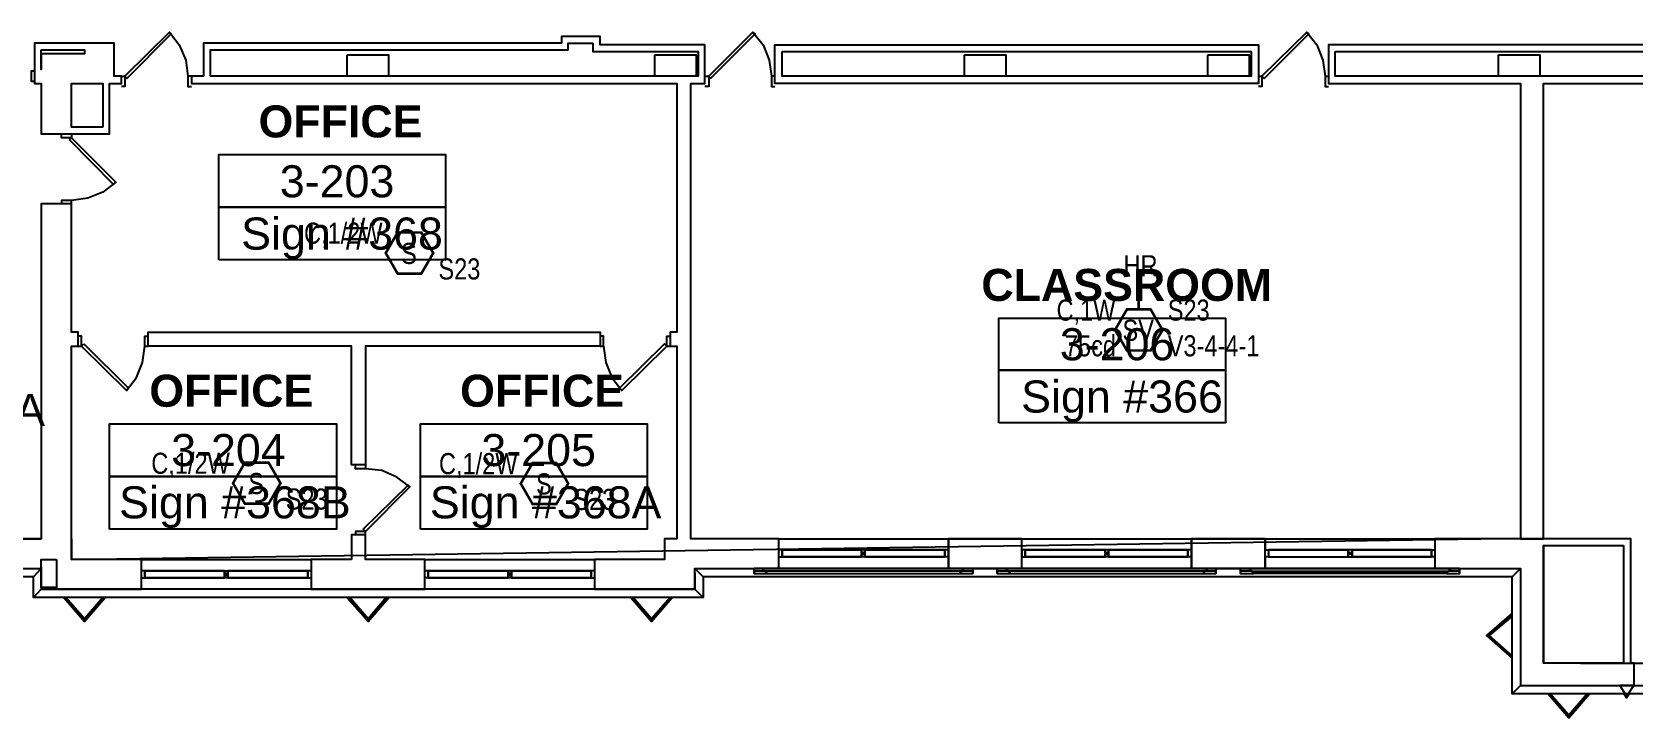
# Model space of a CAD drawing. Header units: inches. Extents: x 10004 to 17737, y 28227 to 35905.
# Drawn here: x 12699 to 13610, y 28960 to 29350 of the extents above; entities that cross this region are included whole.
import ezdxf
from ezdxf.enums import TextEntityAlignment as Align

# ---------------------------------------------------------------- set-up
doc = ezdxf.new("R2010")
doc.units = ezdxf.units.IN
doc.header["$LTSCALE"] = 0.25
doc.header["$MEASUREMENT"] = 0
for name, color, linetype in [('BACKGROUND', 8, 'Continuous'), ('CL-TEXT', 3, 'Continuous'), ('CONDUIT', 6, 'Continuous'), ('SPEAKER', 1, 'Continuous'), ('SPEAKER STROBE', 1, 'Continuous')]:
    doc.layers.add(name, color=color, linetype=linetype)
doc.styles.add('Arial', font='arial.ttf', dxfattribs={"width": 0.8})
doc.styles.add('ESSCOE_TEXT', font='arial.ttf', dxfattribs={"width": 0.8, "height": 12})
doc.styles.add('PDF Arial', font='arial.ttf')
doc.styles.add('PDF Arial Bold', font='arialbd.ttf')

# ---------------------------------------------------------------- blocks, each defined once
blk = doc.blocks.new('GC-S7')
at = {"layer": 'SPEAKER', "const_width": 1.46}
blk.add_lwpolyline([(13.83, 0.21), (7.08, 11.9), (-6.42, 11.9), (-13.17, 0.21), (-6.42, -11.49), (7.08, -11.49)], close=True, dxfattribs=at)
at = {"layer": 'SPEAKER', "style": 'Arial', "width": 0.8}
blk.add_text('S', height=12, dxfattribs=at).set_placement((0, 0), align=Align.MIDDLE)
for tag, p in [('C', (-14.98, 11.52)), ('1/2W', (-14.65, -8.82))]:
    blk.add_attdef(tag, text='', height=12, dxfattribs=at).set_placement(p, align=Align.MIDDLE_RIGHT)
blk.add_attdef('Speaker_Circuit', text='', height=12, dxfattribs=at).set_placement((16.8, -8.82), align=Align.MIDDLE_LEFT)
blk = doc.blocks.new('GC-S7VM')
at = {"layer": 'SPEAKER STROBE', "const_width": 1.46}
blk.add_lwpolyline([(13.83, 0.21), (7.08, 11.9), (-6.42, 11.9), (-13.17, 0.21), (-6.42, -11.49), (7.08, -11.49)], close=True, dxfattribs=at)
at = {"layer": 'SPEAKER STROBE', "style": 'Arial', "width": 0.8}
blk.add_text('SV', height=12, dxfattribs=at).set_placement((0, 0), align=Align.MIDDLE)
for tag, p in [('C', (-12.95, 11.52)), ('CANDELA', (-12.62, -8.82)), ('1/2W', (-12.62, -29.16))]:
    blk.add_attdef(tag, text='', height=12, dxfattribs=at).set_placement(p, align=Align.MIDDLE_RIGHT)
for tag, p in [('Speaker_Circuit', (16.8, 11.52)), ('Visual_Circuit', (16.8, -8.82))]:
    blk.add_attdef(tag, text='', height=12, dxfattribs=at).set_placement(p, align=Align.MIDDLE_LEFT)

msp = doc.modelspace()

# ---------------------------------------------------------------- linework, layer by layer
at = {"layer": 'BACKGROUND'}
for points in [[(12752.79, 29323.55), (12777.96, 29349.04), (12777, 29350), (12751.51, 29324.83)], [(13084.75, 29323.55), (13110.24, 29349.04), (13108.97, 29350), (13083.8, 29324.83)], [(13399.83, 29323.55), (13425.32, 29349.04), (13424.05, 29350), (13398.56, 29324.83)], [(13017.85, 29343.62), (13017.85, 29338.85), (13021.99, 29338.85), (13077.74, 29338.85), (13077.74, 29324.83), (12800.26, 29324.83), (12800.26, 29339.8), (13000.01, 29339.8), (13003.83, 29339.8), (13003.83, 29343.62)], [(12704.05, 29339.8), (12728.58, 29339.8), (12728.58, 29337.57), (12704.05, 29337.57), (12704.05, 29328.65)], [(12877.99, 29336.93), (12877.99, 29325.15), (12901.89, 29325.15), (12901.89, 29336.93)], [(13052.9, 29336.93), (13052.9, 29325.15), (13076.79, 29325.15), (13076.79, 29336.93)], [(13125.53, 29338.85), (13392.51, 29338.85), (13392.51, 29324.83), (13125.53, 29324.83)], [(13229.07, 29336.93), (13229.07, 29325.15), (13252.97, 29325.15), (13252.97, 29336.93)], [(13367.66, 29336.93), (13367.66, 29325.15), (13391.55, 29325.15), (13391.55, 29336.93)], [(13440.29, 29338.85), (13642.28, 29338.85), (13642.28, 29324.83), (13559.44, 29324.83), (13440.29, 29324.83)], [(13533, 29336.93), (13533, 29325.15), (13556.9, 29325.15), (13556.9, 29336.93)], [(12739.09, 29295.84), (12721.25, 29295.84), (12721.25, 29320.69), (12739.09, 29320.69)], [(12719.97, 29288.83), (12745.14, 29263.34), (12746.42, 29264.61), (12721.25, 29289.78)], [(12805.04, 29250.28), (12805.04, 29280.23), (12934.06, 29280.23), (12934.06, 29250.28)], [(12712.65, 29049.89), (12712.65, 29033), (12761.07, 29033), (12761.07, 29049.89), (12721.25, 29049.89), (12721.25, 29171.27), (12725.07, 29171.27), (12725.07, 29179.23), (12721.25, 29179.23), (12721.25, 29252.19), (12704.05, 29252.19), (12704.05, 29061.68), (12669.32, 29061.68), (12669.32, 29044.79), (12704.05, 29044.79), (12704.05, 29049.89)], [(12805.04, 29220.33), (12805.04, 29250.28), (12934.06, 29250.28), (12934.06, 29220.33)], [(13248.82, 29157.57), (13248.82, 29187.2), (13377.85, 29187.2), (13377.85, 29157.57)], [(12728.26, 29172.54), (12753.74, 29147.38), (12752.47, 29146.1), (12726.98, 29171.27)], [(13248.82, 29127.62), (13248.82, 29157.57), (13377.85, 29157.57), (13377.85, 29127.62)], [(12742.91, 29097.04), (12742.91, 29126.99), (12871.94, 29126.99), (12871.94, 29097.04)], [(12919.73, 29097.04), (12919.73, 29126.99), (13048.75, 29126.99), (13048.75, 29097.04)], [(12742.91, 29067.09), (12742.91, 29097.04), (12871.94, 29097.04), (12871.94, 29067.09)], [(12919.73, 29067.09), (12919.73, 29097.04), (13048.75, 29097.04), (13048.75, 29067.09)], [(12887.23, 29067.09), (12912.72, 29092.26), (12913.67, 29091.31), (12888.51, 29065.82)], [(12880.54, 29049.89), (12857.6, 29049.89), (12857.6, 29033), (12761.07, 29033), (12761.07, 29039.38), (12761.07, 29043.52), (12761.07, 29049.89), (12857.6, 29049.89), (12857.6, 29043.52), (12857.6, 29039.38), (12857.6, 29033), (12922.28, 29033), (12922.28, 29049.89), (12888.51, 29049.89), (12888.51, 29063.91), (12880.54, 29063.91)], [(13261.89, 29061.68), (13220.15, 29061.68), (13220.15, 29044.79), (13261.89, 29044.79)], [(13400.47, 29061.68), (13358.42, 29061.68), (13358.42, 29044.79), (13400.47, 29044.79)], [(13545.74, 29061.68), (13558.81, 29061.68)], [(13604.36, 29057.85), (13604.36, 28990.95), (13558.81, 28990.95), (13558.81, 29057.85)], [(13125.53, 29053.08), (13125.53, 29053.71)], [(13170.77, 29051.48), (13170.77, 29053.08), (13172.68, 29053.08), (13172.68, 29051.48)], [(13218.24, 29053.71), (13218.24, 29053.08)], [(13263.8, 29053.08), (13263.8, 29053.71)], [(13309.36, 29051.48), (13309.36, 29053.08), (13311.27, 29053.08), (13311.27, 29051.48)], [(13356.51, 29053.71), (13356.51, 29053.08)], [(13447.62, 29055.31), (13402.38, 29055.31), (13402.38, 29051.48), (13447.62, 29051.48)], [(13402.38, 29053.08), (13402.38, 29053.71)], [(13447.62, 29055.31), (13447.62, 29053.71), (13449.85, 29053.71), (13449.85, 29055.31)], [(13447.62, 29051.48), (13449.85, 29051.48), (13449.85, 29053.08), (13447.62, 29053.08)], [(13495.09, 29053.71), (13495.09, 29053.08)], [(12704.05, 29045.75), (12704.05, 29033.96), (12712.65, 29033.96), (12704.05, 29033.96)], [(12762.98, 29040.97), (12762.98, 29041.92)], [(12808.22, 29041.92), (12808.22, 29043.52), (12810.13, 29043.52), (12810.13, 29041.92)], [(12808.22, 29039.38), (12808.22, 29040.97), (12810.13, 29040.97), (12810.13, 29039.38)], [(12855.69, 29041.92), (12855.69, 29040.97)], [(12924.19, 29040.97), (12924.19, 29041.92)], [(12969.74, 29039.38), (12969.74, 29040.97), (12971.66, 29040.97), (12971.66, 29039.38)], [(13016.9, 29041.92), (13016.9, 29040.97)], [(13109.6, 29044.79), (13109.6, 29044.47), (13109.6, 29044.15), (13109.6, 29043.84), (13109.6, 29044.47)], [(13119.48, 29044.79), (13223.97, 29044.79), (13234.17, 29044.79), (13234.17, 29044.47), (13234.17, 29043.84), (13234.17, 29044.15), (13234.17, 29044.47), (13234.17, 29044.79), (13229.07, 29044.79), (13228.75, 29044.47), (13229.07, 29044.79), (13114.7, 29044.79), (13109.6, 29044.79)], [(13109.6, 29043.2), (13109.6, 29042.56), (13109.6, 29041.92), (13109.6, 29042.24), (13109.6, 29042.56), (13109.6, 29042.88)], [(13247.87, 29044.79), (13247.87, 29044.47), (13247.87, 29044.15), (13247.87, 29043.84), (13247.87, 29044.47)], [(13258.06, 29044.79), (13362.56, 29044.79), (13372.44, 29044.79), (13372.44, 29044.47), (13372.44, 29043.84), (13372.44, 29044.15), (13372.44, 29044.47), (13372.44, 29044.79), (13367.66, 29044.79), (13367.34, 29044.47), (13367.66, 29044.79), (13252.97, 29044.79), (13247.87, 29044.79)], [(13247.87, 29043.2), (13247.87, 29042.56), (13247.87, 29041.92), (13247.87, 29042.24), (13247.87, 29042.56), (13247.87, 29042.88)], [(13386.45, 29044.79), (13386.45, 29044.47), (13386.45, 29043.84), (13386.45, 29044.15), (13386.45, 29044.47), (13386.45, 29044.79), (13391.55, 29044.79), (13505.92, 29044.79), (13511.02, 29044.79), (13501.14, 29044.79), (13396.33, 29044.79)], [(13386.45, 29043.2), (13386.45, 29042.56), (13386.45, 29041.92), (13386.45, 29042.24), (13386.45, 29042.56), (13386.45, 29042.88)], [(13392.82, 29043.2), (13392.51, 29043.52), (13391.87, 29043.84), (13391.55, 29044.47), (13391.55, 29044.79), (13391.55, 29044.47), (13391.87, 29043.84), (13392.51, 29043.52)], [(12718.06, 29028.23), (12728.58, 29016.12), (12739.09, 29028.23), (12728.58, 29016.12)], [(12879.59, 29028.23), (12890.1, 29016.12), (12900.29, 29028.23), (12890.1, 29016.12)], [(13040.79, 29028.23), (13051.3, 29016.12), (13061.82, 29028.23), (13051.3, 29016.12)], [(13540.97, 29017.71), (13527.9, 29006.56), (13540.97, 28995.09), (13527.9, 29006.56)], [(13610.1, 28978.21), (13602.13, 28978.21), (13605.96, 28972.15), (13606.28, 28972.15)], [(13562.63, 28973.43), (13573.14, 28961.32), (13583.66, 28973.43), (13573.14, 28961.32)], [(13604.68, 28973.43), (13605.96, 28971.2), (13607.55, 28973.43), (13605.96, 28971.2)]]:
    msp.add_lwpolyline(points, close=True, dxfattribs=at)
for points in [[(12777, 29350), (12782.42, 29342.67), (12786.24, 29334.07), (12787.51, 29324.83)], [(13108.97, 29350), (13114.7, 29342.67), (13118.21, 29334.07), (13119.48, 29324.83)], [(13424.05, 29350), (13429.78, 29342.67), (13433.28, 29334.07), (13434.56, 29324.83), (13436.47, 29324.83), (13436.47, 29320.69), (13545.74, 29320.69), (13545.74, 29061.68), (13497, 29061.68), (13497, 29044.79), (13545.74, 29044.79), (13545.74, 28978.21), (13552.44, 28978.21), (13610.42, 28978.21), (13610.42, 28990.95), (13608.51, 28990.95), (13608.51, 29061.68), (13604.36, 29061.68), (13558.81, 29061.68), (13558.81, 29320.69), (13559.44, 29320.69), (13669.36, 29320.69), (13669.36, 29324.83), (13671.27, 29324.83)], [(12721.25, 29292.01), (12742.91, 29292.01), (12742.91, 29295.84), (12742.91, 29320.69), (12745.46, 29320.69), (12749.6, 29320.69), (12749.6, 29324.83), (12745.46, 29324.83), (12745.46, 29337.57), (12745.46, 29343.62), (12728.58, 29343.62), (12700.22, 29343.62), (12700.22, 29339.8), (12700.22, 29328.65), (12700.22, 29320.69), (12704.05, 29320.69), (12704.05, 29292.01), (12721.25, 29292.01), (12721.25, 29289.78), (12715.51, 29289.78), (12715.51, 29292.01)], [(13080.61, 29040.01), (13075.83, 29044.79), (13123.62, 29044.79), (13123.62, 29061.68), (13075.83, 29061.68), (13073.6, 29061.68), (13073.6, 29320.69), (13081.57, 29320.69), (13081.57, 29324.83), (13081.57, 29342.67), (13077.74, 29342.67), (13021.99, 29342.67), (13021.99, 29347.45), (13017.85, 29347.45), (13003.83, 29347.45), (13000.01, 29347.45), (13000.01, 29343.62), (12800.26, 29343.62), (12796.44, 29343.62), (12796.44, 29324.83), (12789.43, 29324.83), (12789.43, 29320.69), (13065.64, 29320.69), (13065.64, 29179.23), (13061.82, 29179.23), (13061.82, 29171.27)], [(13121.39, 29324.83), (13121.39, 29338.85), (13121.39, 29342.67), (13392.51, 29342.67), (13396.65, 29342.67), (13396.65, 29324.83), (13396.65, 29320.69), (13121.39, 29320.69), (13121.39, 29324.83), (13119.48, 29324.83), (13119.48, 29319.09), (13121.39, 29319.09)], [(13669.36, 29324.83), (13669.36, 29338.85), (13669.36, 29342.67), (13642.28, 29342.67), (13436.47, 29342.67), (13436.47, 29338.85), (13436.47, 29324.83)], [(12700.22, 29327.69), (12698.31, 29327.69), (12698.31, 29321.96), (12700.22, 29321.96)], [(12749.6, 29324.83), (12751.51, 29324.83), (12751.51, 29319.09), (12749.6, 29319.09)], [(12789.43, 29324.83), (12787.51, 29324.83), (12787.51, 29319.09), (12789.43, 29319.09)], [(13081.57, 29324.83), (13083.8, 29324.83), (13083.8, 29319.09), (13081.57, 29319.09)], [(13396.65, 29324.83), (13398.56, 29324.83), (13398.56, 29319.09), (13396.65, 29319.09)], [(13434.56, 29324.83), (13434.56, 29319.09), (13436.47, 29319.09)], [(12746.42, 29264.61), (12739.09, 29258.88), (12730.49, 29255.38), (12721.25, 29254.1)], [(12721.25, 29252.19), (12721.25, 29254.1), (12715.51, 29254.1), (12715.51, 29252.19)], [(12725.07, 29171.27), (12726.98, 29171.27), (12726.98, 29177), (12725.07, 29177)], [(12752.47, 29146.1), (12758.21, 29153.43), (12761.71, 29162.03), (12762.98, 29171.27), (12764.9, 29171.27), (12764.9, 29179.23), (13021.99, 29179.23), (13021.99, 29171.27), (12888.51, 29171.27), (12888.51, 29103.73), (12880.54, 29103.73), (12880.54, 29171.27), (12764.9, 29171.27)], [(12762.98, 29171.27), (12762.98, 29177), (12764.9, 29177)], [(13021.99, 29171.27), (13023.9, 29171.27), (13023.9, 29177), (13021.99, 29177)], [(13034.42, 29146.1), (13033.14, 29147.38), (13058.63, 29172.54), (13059.9, 29171.27), (13059.9, 29177), (13061.82, 29177)], [(13023.9, 29171.27), (13025.18, 29162.03), (13028.68, 29153.43), (13034.42, 29146.1), (13059.9, 29171.27), (13061.82, 29171.27), (13065.64, 29171.27), (13065.64, 29061.68), (13058.63, 29061.68), (13058.63, 29049.89), (13018.81, 29049.89), (13018.81, 29033), (13058.63, 29033), (13075.83, 29033), (13075.83, 29044.79)], [(12888.51, 29103.73), (12888.51, 29101.5), (12882.77, 29101.5), (12882.77, 29103.73)], [(12913.67, 29091.31), (12906.35, 29096.72), (12897.74, 29100.54), (12888.51, 29101.5)], [(12572.47, 29044.79), (12572.47, 29051.48), (12574.7, 29051.48), (12574.7, 29055.31), (12572.47, 29055.31), (12572.47, 29061.68), (12704.05, 29061.68)], [(12721.25, 29061.68), (12721.25, 29049.89)], [(12888.51, 29063.91), (12888.51, 29065.82), (12882.77, 29065.82), (12882.77, 29063.91)], [(13123.62, 29044.79), (13123.62, 29051.48), (13123.62, 29055.31), (13123.62, 29061.68)], [(13220.15, 29051.48), (13220.15, 29055.31), (13220.15, 29061.68)], [(13261.89, 29044.79), (13261.89, 29051.48), (13263.8, 29051.48), (13263.8, 29055.31), (13261.89, 29055.31), (13261.89, 29061.68)], [(13358.42, 29051.48), (13358.42, 29055.31), (13358.42, 29061.68)], [(13400.47, 29061.68), (13400.47, 29055.31), (13402.38, 29055.31), (13402.38, 29051.48), (13400.47, 29051.48), (13400.47, 29044.79)], [(13497, 29061.68), (13497, 29055.31), (13497, 29051.48), (13497, 29044.79)], [(13558.81, 29057.85), (13558.81, 28990.95)], [(12969.74, 29043.52), (12924.19, 29043.52), (12924.19, 29039.38), (12969.74, 29039.38), (12969.74, 29043.52), (12969.74, 29041.92), (12971.66, 29041.92), (12971.66, 29043.52), (12969.74, 29043.52), (12924.19, 29043.52), (12969.74, 29043.52), (12969.74, 29041.92), (12969.74, 29043.52), (12924.19, 29043.52), (12924.19, 29039.38), (12922.28, 29039.38), (12922.28, 29043.52), (12922.28, 29049.89), (13018.81, 29049.89), (13018.81, 29043.52), (13018.81, 29039.38)], [(13123.62, 29051.48), (13125.53, 29051.48), (13125.53, 29055.31), (13123.62, 29055.31)], [(13220.15, 29044.79), (13220.15, 29051.48), (13218.24, 29051.48), (13172.68, 29051.48), (13218.24, 29051.48), (13218.24, 29055.31), (13172.68, 29055.31), (13172.68, 29053.71), (13170.77, 29053.71), (13170.77, 29055.31), (13170.77, 29051.48), (13125.53, 29051.48), (13125.53, 29055.31), (13170.77, 29055.31), (13125.53, 29055.31)], [(13172.68, 29053.71), (13172.68, 29055.31), (13170.77, 29055.31), (13125.53, 29055.31), (13125.53, 29051.48), (13170.77, 29051.48), (13170.77, 29053.08)], [(13220.15, 29055.31), (13218.24, 29055.31), (13218.24, 29051.48), (13218.24, 29055.31), (13172.68, 29055.31), (13218.24, 29055.31), (13172.68, 29055.31), (13172.68, 29051.48), (13172.68, 29053.08), (13170.77, 29053.08), (13170.77, 29051.48), (13125.53, 29051.48), (13125.53, 29055.31), (13170.77, 29055.31), (13170.77, 29053.71)], [(13125.53, 29051.48), (13170.77, 29051.48)], [(13172.68, 29055.31), (13172.68, 29053.71), (13170.77, 29053.71), (13170.77, 29055.31)], [(13172.68, 29053.08), (13172.68, 29051.48), (13218.24, 29051.48), (13218.24, 29055.31)], [(13172.68, 29051.48), (13218.24, 29051.48)], [(13261.89, 29055.31), (13261.89, 29051.48)], [(13358.42, 29044.79), (13358.42, 29051.48), (13356.51, 29051.48), (13311.27, 29051.48), (13356.51, 29051.48), (13356.51, 29055.31), (13311.27, 29055.31), (13311.27, 29053.71), (13309.36, 29053.71), (13309.36, 29055.31), (13309.36, 29051.48), (13263.8, 29051.48), (13263.8, 29055.31), (13309.36, 29055.31), (13263.8, 29055.31)], [(13311.27, 29053.71), (13311.27, 29055.31), (13309.36, 29055.31), (13263.8, 29055.31), (13263.8, 29051.48), (13309.36, 29051.48), (13309.36, 29053.08)], [(13358.42, 29055.31), (13356.51, 29055.31), (13356.51, 29051.48), (13356.51, 29055.31), (13311.27, 29055.31), (13356.51, 29055.31), (13311.27, 29055.31), (13311.27, 29051.48), (13311.27, 29053.08), (13309.36, 29053.08), (13309.36, 29051.48), (13263.8, 29051.48), (13263.8, 29055.31), (13309.36, 29055.31), (13309.36, 29053.71)], [(13263.8, 29051.48), (13309.36, 29051.48)], [(13311.27, 29055.31), (13311.27, 29053.71), (13309.36, 29053.71), (13309.36, 29055.31)], [(13311.27, 29053.08), (13311.27, 29051.48), (13356.51, 29051.48), (13356.51, 29055.31)], [(13311.27, 29051.48), (13356.51, 29051.48)], [(13400.47, 29051.48), (13400.47, 29055.31)], [(13402.38, 29055.31), (13447.62, 29055.31), (13402.38, 29055.31), (13402.38, 29051.48)], [(13402.38, 29055.31), (13402.38, 29051.48)], [(13447.62, 29055.31), (13402.38, 29055.31)], [(13402.38, 29051.48), (13447.62, 29051.48)], [(13402.38, 29051.48), (13447.62, 29051.48)], [(13402.38, 29051.48), (13447.62, 29051.48)], [(13494.77, 29055.31), (13449.85, 29055.31), (13449.85, 29053.71), (13447.62, 29053.71), (13447.62, 29055.31), (13447.62, 29053.71)], [(13447.62, 29053.08), (13447.62, 29051.48), (13447.62, 29053.08), (13449.85, 29053.08), (13449.85, 29051.48), (13495.09, 29051.48), (13495.09, 29055.31), (13495.09, 29051.48), (13495.09, 29055.31), (13449.85, 29055.31), (13449.85, 29051.48), (13494.77, 29051.48), (13449.85, 29051.48)], [(13449.85, 29055.31), (13494.77, 29055.31), (13449.85, 29055.31), (13449.85, 29053.71)], [(13449.85, 29053.08), (13449.85, 29051.48), (13494.77, 29051.48)], [(13497, 29051.48), (13495.09, 29051.48), (13495.09, 29055.31), (13497, 29055.31)], [(12699.59, 29040.01), (11860.44, 29040.01), (11860.44, 29044.79), (12704.05, 29044.79)], [(13075.83, 29042.24), (13075.83, 29033), (12704.05, 29033), (12699.59, 29028.23), (12699.59, 29040.01), (12704.05, 29044.79), (12704.05, 29033), (12712.65, 29033)], [(12761.07, 29039.38), (12762.98, 29039.38), (12762.98, 29043.52), (12761.07, 29043.52)], [(12857.6, 29043.52), (12855.69, 29043.52), (12855.69, 29039.38), (12855.69, 29043.52), (12810.13, 29043.52), (12855.69, 29043.52), (12810.13, 29043.52), (12810.13, 29039.38), (12810.13, 29040.97), (12808.22, 29040.97), (12808.22, 29039.38), (12762.98, 29039.38), (12762.98, 29043.52), (12808.22, 29043.52), (12808.22, 29041.92)], [(12855.69, 29043.52), (12810.13, 29043.52), (12810.13, 29041.92), (12808.22, 29041.92), (12808.22, 29043.52), (12762.98, 29043.52), (12808.22, 29043.52)], [(12808.22, 29043.52), (12762.98, 29043.52)], [(12762.98, 29043.52), (12762.98, 29039.38)], [(12762.98, 29043.52), (12762.98, 29039.38), (12808.22, 29039.38)], [(12808.22, 29039.38), (12808.22, 29043.52)], [(12808.22, 29039.38), (12808.22, 29040.97)], [(12810.13, 29040.97), (12810.13, 29039.38), (12855.69, 29039.38), (12855.69, 29043.52), (12855.69, 29039.38), (12810.13, 29039.38), (12855.69, 29039.38), (12857.6, 29039.38)], [(12810.13, 29043.52), (12810.13, 29041.92)], [(12971.66, 29041.92), (12971.66, 29043.52), (13016.9, 29043.52), (13016.9, 29039.38), (12971.66, 29039.38), (13016.9, 29039.38), (13018.81, 29039.38), (13018.81, 29033), (12922.28, 29033), (12922.28, 29039.38)], [(12969.74, 29040.97), (12969.74, 29039.38), (12924.19, 29039.38), (12924.19, 29043.52), (12922.28, 29043.52)], [(13018.81, 29043.52), (13016.9, 29043.52), (13016.9, 29039.38), (13016.9, 29043.52), (12971.66, 29043.52), (13016.9, 29043.52), (12971.66, 29043.52), (12971.66, 29039.38), (12971.66, 29040.97), (12969.74, 29040.97), (12969.74, 29039.38), (12924.19, 29039.38), (12924.19, 29043.52)], [(12971.66, 29043.52), (12971.66, 29041.92), (12969.74, 29041.92)], [(12971.66, 29040.97), (12971.66, 29039.38), (13016.9, 29039.38), (13016.9, 29043.52)], [(13545.74, 29044.79), (13540.97, 29040.01), (13080.61, 29040.01), (13080.61, 29028.23)], [(13109.6, 29041.92), (13116.93, 29041.92), (13116.61, 29042.24), (13116.61, 29042.56), (13116.61, 29042.88), (13116.29, 29042.88), (13115.97, 29043.2), (13116.29, 29042.88), (13116.61, 29042.88), (13116.61, 29042.56), (13116.61, 29042.24), (13116.93, 29041.92), (13226.84, 29041.92), (13226.84, 29042.24), (13226.84, 29042.56), (13227.16, 29042.88), (13227.48, 29042.88), (13227.8, 29043.2), (13115.97, 29043.2), (13115.34, 29043.52), (13115.02, 29043.84), (13114.7, 29044.47), (13114.7, 29044.79), (13114.7, 29044.47), (13115.02, 29043.84), (13115.34, 29043.52), (13115.97, 29043.2), (13109.6, 29043.2), (13109.6, 29043.52), (13109.6, 29043.84)], [(13109.6, 29042.88), (13109.6, 29042.88)], [(13234.17, 29043.84), (13234.17, 29043.52), (13234.17, 29043.2), (13234.17, 29042.88), (13234.17, 29042.56), (13234.17, 29042.24), (13234.17, 29041.92), (13234.17, 29042.56), (13234.17, 29043.2), (13227.8, 29043.2), (13228.12, 29043.52), (13228.44, 29043.84), (13228.75, 29044.47), (13228.44, 29043.84), (13228.12, 29043.52), (13227.8, 29043.2), (13227.48, 29042.88), (13227.16, 29042.88), (13226.84, 29042.56), (13226.84, 29042.24), (13226.84, 29041.92), (13234.17, 29041.92)], [(13234.17, 29042.88), (13234.17, 29042.88)], [(13247.87, 29041.92), (13255.2, 29041.92), (13255.2, 29042.24), (13255.2, 29042.56), (13254.88, 29042.88), (13254.56, 29042.88), (13254.56, 29043.2), (13254.56, 29042.88), (13254.88, 29042.88), (13255.2, 29042.56), (13255.2, 29042.24), (13255.2, 29041.92), (13365.43, 29041.92), (13365.43, 29042.24), (13365.43, 29042.56), (13365.74, 29042.88), (13366.06, 29043.2), (13254.56, 29043.2), (13253.92, 29043.52), (13253.6, 29043.84), (13253.28, 29044.47), (13252.97, 29044.79), (13253.28, 29044.47), (13253.6, 29043.84), (13253.92, 29043.52), (13254.56, 29043.2), (13247.87, 29043.2), (13247.87, 29043.52), (13247.87, 29043.84)], [(13247.87, 29042.88), (13247.87, 29042.88)], [(13372.44, 29043.84), (13372.44, 29043.52), (13372.44, 29043.2), (13372.44, 29042.88), (13372.44, 29042.56), (13372.44, 29042.24), (13372.44, 29041.92), (13372.44, 29042.56), (13372.44, 29043.2), (13366.06, 29043.2), (13366.7, 29043.52), (13367.02, 29043.84), (13367.34, 29044.47), (13367.02, 29043.84), (13366.7, 29043.52), (13366.06, 29043.2), (13365.74, 29042.88), (13365.43, 29042.56), (13365.43, 29042.24), (13365.43, 29041.92), (13372.44, 29041.92)], [(13365.74, 29042.88), (13365.74, 29042.88)], [(13365.74, 29042.88), (13365.74, 29042.88)], [(13372.44, 29042.88), (13372.44, 29042.88)], [(13386.45, 29041.92), (13393.78, 29041.92), (13393.78, 29042.24), (13393.46, 29042.56), (13393.46, 29042.88), (13393.14, 29042.88), (13392.82, 29043.2), (13386.45, 29043.2), (13386.45, 29043.52), (13386.45, 29043.84)], [(13386.45, 29042.88), (13386.45, 29042.88)], [(13511.02, 29043.84), (13511.02, 29044.15), (13511.02, 29044.47), (13511.02, 29044.79), (13511.02, 29044.47), (13511.02, 29043.84), (13511.02, 29043.52), (13511.02, 29043.2), (13511.02, 29042.88), (13511.02, 29042.56), (13511.02, 29042.24), (13511.02, 29041.92), (13511.02, 29042.56), (13511.02, 29043.2), (13504.65, 29043.2), (13504.33, 29042.88), (13504.01, 29042.88), (13504.01, 29042.56), (13503.69, 29042.24), (13503.69, 29041.92), (13393.78, 29041.92), (13393.78, 29042.24), (13393.46, 29042.56), (13393.46, 29042.88), (13393.14, 29042.88), (13392.82, 29043.2), (13504.65, 29043.2), (13504.97, 29043.52), (13505.6, 29043.84), (13505.92, 29044.47), (13505.92, 29044.79), (13505.92, 29044.47), (13505.6, 29043.84), (13504.97, 29043.52), (13504.65, 29043.2), (13504.33, 29042.88), (13504.01, 29042.88), (13504.01, 29042.56), (13503.69, 29042.24), (13503.69, 29041.92), (13511.02, 29041.92)], [(13511.02, 29042.88), (13511.02, 29042.88)], [(13545.74, 29042.24), (13545.74, 28978.21), (13540.97, 28973.43), (13540.97, 29040.01)], [(13075.83, 29033), (13080.61, 29028.23), (12699.59, 29028.23)], [(12704.05, 29033.32), (12712.65, 29033.32)], [(12705.96, 29033.32), (12705.96, 29033.96)], [(12709.78, 29033.32), (12709.78, 29033.96)], [(12762.98, 29039.38), (12808.22, 29039.38)], [(12762.98, 29039.38), (12808.22, 29039.38)], [(12810.13, 29039.38), (12855.69, 29039.38)], [(12924.19, 29039.38), (12969.74, 29039.38)], [(12971.66, 29039.38), (13016.9, 29039.38)], [(12716.79, 29028.23), (12728.58, 29014.53), (12740.36, 29028.23)], [(12717.43, 29028.23), (12728.58, 29015.16), (12739.73, 29028.23)], [(12719.66, 29025.68), (12720.29, 29025.68)], [(12720.93, 29024.08), (12720.93, 29024.72)], [(12721.89, 29023.13), (12722.52, 29023.13)], [(12734.63, 29023.13), (12735.27, 29023.13)], [(12735.9, 29023.77), (12735.9, 29024.4)], [(12736.86, 29025.68), (12737.5, 29025.68)], [(12877.99, 29028.23), (12890.1, 29014.53), (12901.89, 29028.23)], [(12878.95, 29028.23), (12890.1, 29015.16), (12900.93, 29028.23)], [(12880.86, 29025.68), (12881.5, 29025.68), (12881.5, 29025.04)], [(12883.41, 29023.13), (12884.05, 29023.13)], [(12885.32, 29020.58), (12885.32, 29021.22)], [(12895.83, 29023.13), (12896.47, 29023.13)], [(12896.47, 29022.81), (12896.47, 29023.77)], [(12898.38, 29025.68), (12899.02, 29025.68)], [(12900.29, 29027.27), (12900.29, 29027.91)], [(13039.51, 29028.23), (13051.3, 29014.53), (13063.09, 29028.23)], [(13040.15, 29028.23), (13051.3, 29015.16), (13062.45, 29028.23)], [(13042.06, 29025.68), (13042.06, 29026.63)], [(13042.38, 29025.68), (13043.02, 29025.68)], [(13044.61, 29023.13), (13045.25, 29023.13)], [(13045.89, 29021.54), (13045.89, 29022.17)], [(13057.04, 29021.85), (13057.04, 29022.81)], [(13057.36, 29023.13), (13057.99, 29023.13)], [(13059.59, 29025.68), (13060.22, 29025.68)], [(13060.86, 29026.31), (13060.86, 29026.95)], [(12724.44, 29020.26), (12725.07, 29020.26)], [(12724.75, 29019.62), (12724.75, 29020.58)], [(12726.67, 29017.39), (12727.3, 29017.39)], [(12728.58, 29015.48), (12728.58, 29016.12)], [(12729.85, 29017.39), (12730.49, 29017.39)], [(12732.08, 29019.31), (12732.08, 29020.26), (12733.04, 29020.26)], [(12885.64, 29020.26), (12886.28, 29020.26)], [(12887.87, 29017.39), (12888.51, 29017.39)], [(12889.14, 29016.12), (12889.14, 29017.08)], [(12891.37, 29017.39), (12892.01, 29017.39)], [(12892.65, 29018.67), (12892.65, 29019.31)], [(12893.6, 29020.26), (12894.24, 29020.26)], [(13046.84, 29020.26), (13047.8, 29020.26)], [(13049.39, 29017.39), (13050.03, 29017.39)], [(13049.71, 29017.08), (13049.71, 29018.03)], [(13052.58, 29017.39), (13053.21, 29017.39)], [(13053.53, 29017.71), (13053.53, 29018.35)], [(13054.81, 29020.26), (13055.44, 29020.26)], [(13540.97, 29019.31), (13526.31, 29006.56), (13540.97, 28993.82)], [(13540.97, 29018.35), (13527.27, 29006.56), (13540.97, 28994.46)], [(13535.23, 29012.93), (13535.23, 29013.57)], [(13536.82, 29014.85), (13537.46, 29014.85)], [(13539.05, 29016.12), (13539.05, 29016.76)], [(13540.01, 29017.39), (13540.65, 29017.39)], [(13527.27, 29006.56), (13527.9, 29006.56)], [(13527.59, 29005.92), (13527.59, 29006.88)], [(13530.13, 29003.69), (13531.09, 29003.69)], [(13530.45, 29009.43), (13531.09, 29009.43)], [(13531.41, 29009.43), (13531.41, 29010.38)], [(13531.41, 29002.74), (13531.41, 29003.38)], [(13533.64, 29011.98), (13534.28, 29011.98)], [(13533.32, 29001.15), (13534.28, 29001.15)], [(13535.23, 28999.55), (13535.23, 29000.19)], [(13536.51, 28998.28), (13537.46, 28998.28)], [(13539.05, 28996.37), (13539.05, 28997)], [(13539.69, 28995.73), (13540.65, 28995.73)], [(13561.36, 28973.43), (13573.14, 28959.73), (13584.93, 28973.43)], [(13561.99, 28973.43), (13573.14, 28960.37), (13584.29, 28973.43)], [(13564.22, 28970.88), (13564.86, 28970.88)], [(13565.18, 28969.92), (13565.18, 28970.56)], [(13566.45, 28968.33), (13567.09, 28968.33)], [(13579.2, 28968.33), (13579.83, 28968.33)], [(13580.15, 28968.33), (13580.15, 28969.29)], [(13581.43, 28970.88), (13582.38, 28970.88)], [(13583.66, 28972.79), (13583.66, 28973.43)], [(13605.96, 28972.15), (13605.96, 28972.15)], [(13605.96, 28971.2), (13605.96, 28971.2)], [(13605.96, 28971.2), (13605.96, 28971.2)], [(13605.96, 28971.2), (13605.96, 28971.2)], [(13568.68, 28965.46), (13568.68, 28966.42)], [(13569, 28965.46), (13569.64, 28965.46)], [(13571.23, 28962.6), (13571.87, 28962.6)], [(13572.51, 28961.32), (13572.51, 28961.96)], [(13574.42, 28962.6), (13575.05, 28962.6)], [(13576.33, 28964.19), (13576.33, 28964.83)], [(13576.97, 28965.46), (13577.6, 28965.46)]]:
    msp.add_lwpolyline(points, dxfattribs=at)
at = {"layer": 'BACKGROUND', "ltscale": 2.223333}
msp.add_lwpolyline([(12721.25, 29049.89), (13523.13, 29061.68)], dxfattribs=at)
at = {"layer": 'BACKGROUND', "ltscale": 0.505}
msp.add_lwpolyline([(13123.62, 29061.68), (13497, 29061.68)], dxfattribs=at)
at = {"layer": 'BACKGROUND', "ltscale": 0.445}
for points in [[(13075.83, 29044.79), (13545.74, 29044.79)], [(13494.77, 29044.79), (13126.49, 29044.79)]]:
    msp.add_lwpolyline(points, dxfattribs=at)
at = {"layer": 'BACKGROUND', "ltscale": 0.823333}
msp.add_lwpolyline([(13579.83, 28990.95), (13819.73, 28990.95)], dxfattribs=at)
at = {"layer": 'BACKGROUND', "ltscale": 0.828333}
msp.add_lwpolyline([(13545.74, 28978.21), (13832.79, 28978.21)], dxfattribs=at)
at = {"layer": 'BACKGROUND', "ltscale": 0.86}
msp.add_lwpolyline([(13837.57, 28973.43), (13540.97, 28973.43)], dxfattribs=at)
at = {"layer": 'CONDUIT', "lineweight": 0, "const_width": 1.5}
msp.add_lwpolyline([(13328.51, 29192.18), (13328.51, 29207.54)], dxfattribs=at)

# ---------------------------------------------------------------- block references
at = {"layer": 'SPEAKER'}
for p in [(12913.22, 29224.03), (12826.33, 29093.11), (12990.02, 29092.9)]:
    msp.add_blockref('GC-S7', p, dxfattribs=at).add_auto_attribs({'C': 'C,1/2W', 'Speaker_Circuit': 'S23'})
at = {"layer": 'SPEAKER STROBE'}
msp.add_blockref('GC-S7VM', (13328.18, 29180.29), dxfattribs=at).add_auto_attribs({'C': 'C,1W', 'Speaker_Circuit': 'S23', 'Visual_Circuit': 'V3-4-4-1', 'CANDELA': '75cd'})

# ---------------------------------------------------------------- texts
at = {"layer": 'BACKGROUND', "attachment_point": 7}
for s, insert, char_height, style in [('OFFICE', (12827.66, 29289.79), 18.216, 'PDF Arial Bold'), ('3-203', (12839.76, 29255.69), 18.245, 'PDF Arial'), ('Sign #368', (12817.78, 29220.7), 18.245, 'PDF Arial'), ('CLASSROOM', (13238.95, 29196.75), 18.216, 'PDF Arial Bold'), ('3-206', (13283.55, 29162.98), 18.245, 'PDF Arial'), ('OFFICE', (12765.53, 29136.55), 18.216, 'PDF Arial Bold'), ('OFFICE', (12942.35, 29136.55), 18.216, 'PDF Arial Bold'), ('Sign #366', (13261.57, 29127.99), 18.245, 'PDF Arial'), ('Sign #370A', (12574.38, 29120.35), 18.245, 'PDF Arial'), ('3-204', (12777.96, 29102.77), 18.245, 'PDF Arial'), ('3-205', (12954.45, 29102.77), 18.245, 'PDF Arial'), ('Sign #368B', (12748.33, 29067.78), 18.245, 'PDF Arial'), ('Sign #368A', (12925.14, 29067.78), 18.245, 'PDF Arial')]:
    msp.add_mtext(s, dxfattribs=dict(at, insert=insert, char_height=char_height, style=style))
at = {"layer": 'CL-TEXT', "style": 'ESSCOE_TEXT', "width": 0.8}
msp.add_text('HR', height=12, dxfattribs=at).set_placement((13329.5, 29217.04), align=Align.MIDDLE_CENTER)

doc.saveas('drawing.dxf')
